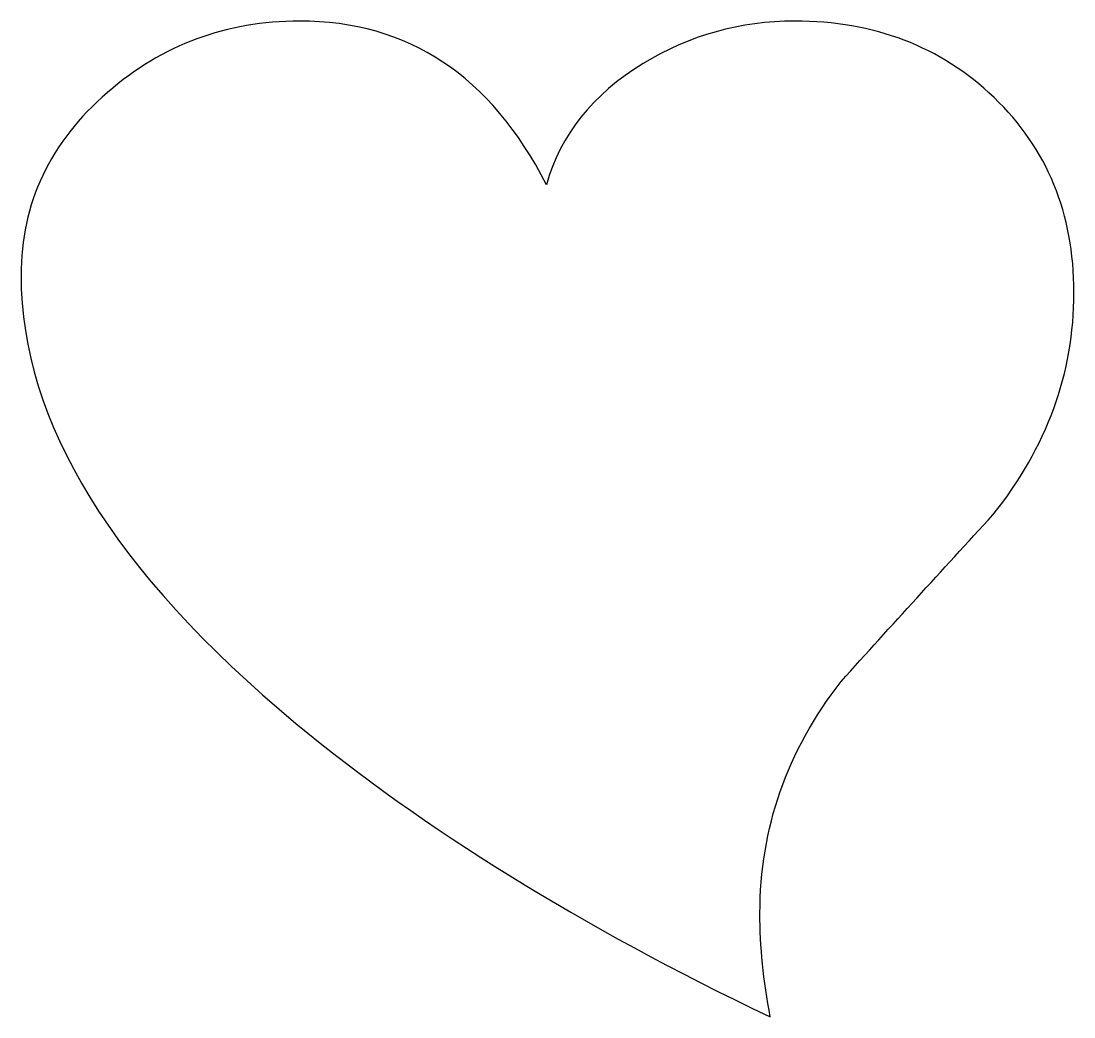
# Model space of a CAD drawing. Header units: centimetres. Extents: x -3.79 to 1.84, y 0.6 to 5.92.
import ezdxf

# ---------------------------------------------------------------- set-up
doc = ezdxf.new("R2010")
doc.units = ezdxf.units.CM
doc.header["$MEASUREMENT"] = 0
doc.layers.add('Layer 1', color=7, linetype='Continuous')

msp = doc.modelspace()

# ---------------------------------------------------------------- linework, layer by layer
at = {"layer": 'Layer 1', "color": 242}
msp.add_open_spline([(-3.32687, 5.53946), (-3.0335, 5.79362), (-2.69142, 5.9207), (-2.30039, 5.9207), (-2.30039, 5.9207), (-1.71862, 5.9207), (-1.27873, 5.62892), (-0.98052, 5.04551), (-0.98052, 5.04551), (-0.90712, 5.31152), (-0.73477, 5.52766), (-0.46355, 5.69366), (-0.46355, 5.69366), (-0.21418, 5.84495), (0.05583, 5.92073), (0.34671, 5.92073), (0.34671, 5.92073), (0.77195, 5.92073), (1.1271, 5.78436), (1.41168, 5.51203), (1.41168, 5.51203), (1.69637, 5.23935), (1.83888, 4.89179), (1.83888, 4.46904), (1.83888, 4.46904), (1.83888, 4.03891), (1.69434, 3.64283), (1.40562, 3.28122), (1.40562, 3.28122), (1.13373, 2.98555), (0.86333, 2.68858), (0.59383, 2.39042), (0.59383, 2.39042), (0.30493, 2.01894), (0.1605, 1.60577), (0.1605, 1.15119), (0.1605, 1.15119), (0.1605, 0.97522), (0.17886, 0.79072), (0.21561, 0.59773), (0.21561, 0.59773), (-0.79322, 1.07919), (-1.63819, 1.60217), (-2.31973, 2.16682), (-2.31973, 2.16682), (-3.29906, 2.98055), (-3.78888, 3.77853), (-3.78888, 4.56066), (-3.78888, 4.56066), (-3.78891, 4.94671), (-3.63489, 5.273), (-3.32686, 5.53946), (-3.32686, 5.53946), (-3.32686, 5.53946), (-3.32687, 5.53946), (-3.32687, 5.53946)], degree=3, knots=[0, 0, 0, 0, 0.0666667, 0.0666667, 0.0666667, 0.0666667, 0.1333333, 0.1333333, 0.1333333, 0.1333333, 0.2, 0.2, 0.2, 0.2, 0.2666667, 0.2666667, 0.2666667, 0.2666667, 0.3333333, 0.3333333, 0.3333333, 0.3333333, 0.4, 0.4, 0.4, 0.4, 0.4666667, 0.4666667, 0.4666667, 0.4666667, 0.5333333, 0.5333333, 0.5333333, 0.5333333, 0.6, 0.6, 0.6, 0.6, 0.6666667, 0.6666667, 0.6666667, 0.6666667, 0.7333333, 0.7333333, 0.7333333, 0.7333333, 0.8, 0.8, 0.8, 0.8, 0.8666667, 0.8666667, 0.8666667, 0.8666667, 1, 1, 1, 1], dxfattribs=at)

doc.saveas('drawing.dxf')
